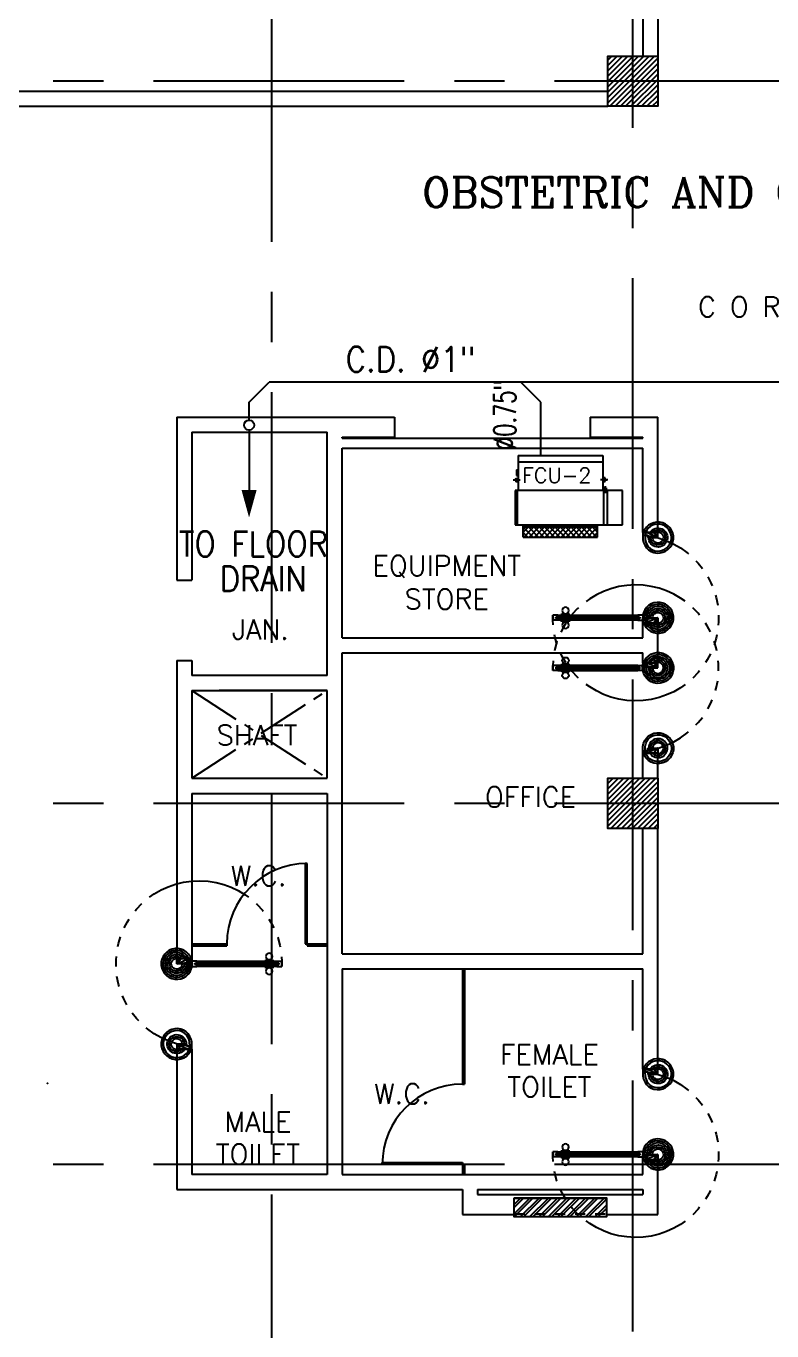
# Model space of a CAD drawing. Extents: x 417866029 to 417866302, y 43498045 to 43498122.
# Drawn here: x 417866071.39 to 417866078.83, y 43498060.51 to 43498073.52 of the extents above; entities that cross this region are included whole.
import ezdxf
from ezdxf.enums import TextEntityAlignment as Align

# ---------------------------------------------------------------- set-up
doc = ezdxf.new("R2010")
doc.units = 0
doc.header["$MEASUREMENT"] = 0
for name, pattern in [('CENTER2', [1.125, 0.75, -0.125, 0.125, -0.125]), ('CENTERX2', [4, 2.5, -0.5, 0.5, -0.5]), ('HIDDEN', [0.375, 0.25, -0.125])]:
    doc.linetypes.add(name, pattern=pattern)
doc.layers.get('0').update_dxf_attribs({"linetype": 'CONTINUOUS'})
for name, color, linetype in [('AC-CD', 6, 'CONTINUOUS'), ('AC-CH', 6, 'CENTER2'), ('AC-TEXT', 2, 'CONTINUOUS'), ('AXES', 11, 'CENTERX2'), ('COL', 11, 'CONTINUOUS'), ('DOOR', 11, 'CONTINUOUS'), ('FCU', 6, 'CONTINUOUS'), ('FHC', 11, 'CONTINUOUS'), ('HAT', 11, 'CONTINUOUS'), ('P-SOLIDWASTE', 6, 'CONTINUOUS'), ('PART', 11, 'CONTINUOUS'), ('RM-NAME', 11, 'CONTINUOUS'), ('SUNI-FUR', 11, 'CONTINUOUS'), ('TEXTN', 2, 'CONTINUOUS'), ('WALL', 11, 'CONTINUOUS')]:
    doc.layers.add(name, color=color, linetype=linetype)
doc.styles.add('ROMANC', font='romanc', dxfattribs={"height": 0.1})
doc.styles.add('ROMANS', font='ROMANS.shx', dxfattribs={"width": 0.6})

# ---------------------------------------------------------------- blocks, each defined once
blk = doc.blocks.new('DOOR90')
at = {"layer": 'DOOR', "color": 7, "linetype": 'ByBlock'}
for p, q in [((-150, 0), (0, 0)), ((-150, 0), (-150, -25)), ((0, -50), (-113.7099299924448, 0)), ((0, -50), (-40.1457343158545, 0)), ((0, -50), (0, 0)), ((-1000, -25), (-1050, -25)), ((-1050, -75), (-1050, -25)), ((-1050, -25), (-1050, -75)), ((-1000, -75), (-1050, -74.99999999947613)), ((-1000, -41.9999999999709), (-1020, -41.9999999999709)), ((-1020, -42), (-1020, -58)), ((-1000, -58), (-1020, -58)), ((-1000, -25), (-1000, -41.9999999999709)), ((-1000, -58), (-1000, -75)), ((-877.6424572214019, -17.79999999995925), (-967.6424572214019, -17.79999999995925)), ((-967.6424572214019, -25), (-967.6424572214019, -17.79999999995925)), ((-967.6424572214019, -75), (-967.6424572214019, -82.20000000004075)), ((-877.6424572214019, -82.20000000004075), (-967.6424572214019, -82.20000000004075)), ((-955.0424572214251, -8.799999999959255), (-890.2424572213786, -8.799999999959255)), ((-955.0424572214251, -17.79999999995925), (-955.0424572214251, -8.799999999959255)), ((-955.0424572214251, -17.79999999995925), (-890.2424572213786, -17.79999999995925)), ((-955.0424572214251, -82.20000000004075), (-890.2424572213786, -82.20000000004075)), ((-955.0424572214251, -82.20000000004075), (-955.0424572214251, -91.20000000004075)), ((-955.0424572214251, -91.20000000004075), (-890.2424572213786, -91.20000000004075)), ((-890.2424572213786, -17.79999999995925), (-890.2424572213786, -8.799999999959255)), ((-890.2424572213786, -82.20000000004075), (-890.2424572213786, -91.20000000004075)), ((-877.6424572214019, -25), (-877.6424572214019, -17.79999999995925)), ((-877.6424572214019, -75), (-877.6424572214019, -82.20000000004075)), ((-200, -25), (-150, -25)), ((-200, -42), (-200, -25)), ((-180, -42), (-200, -42)), ((-200, -58), (-180, -58)), ((-200, -75), (-200, -58)), ((-150, -75), (-200, -75)), ((-180, -58), (-180, -42)), ((-150, -25), (-100, -25)), ((-150, -75), (-150, -25)), ((-100, -25), (-100, -50)), ((0, -50), (-100, -36.64271395650576)), ((-100, -50), (0, -50)), ((-150, -875), (-100, -875)), ((-150, -900), (-150, -875)), ((-150, -900), (0, -900)), ((0, -900), (-150, -900)), ((0, -850), (-113.7099299924448, -900)), ((-100, -875), (-100, -850)), ((0, -850), (-100, -863.3572860434942)), ((-100, -850), (0, -850)), ((0, -850), (-40.1457343158545, -900)), ((0, -850), (0, -900))]:
    blk.add_line(p, q, dxfattribs=at)
at = {"layer": 'DOOR', "linetype": 'ByBlock'}
for p, q in [((-200, -25), (-1000, -25)), ((-200, -42), (-1000, -41.9999999999709)), ((-200, -58), (-1000, -58)), ((-1000, -75), (-200, -75))]:
    blk.add_line(p, q, dxfattribs=at)
at = {"layer": 'DOOR', "color": 7, "linetype": 'ByBlock'}
for centre in [(-922.6424572214019, 23.53094421501737), (-922.6424572214019, -123.5309442149592)]:
    blk.add_circle(centre, 32.39999999998526, dxfattribs=at)
for centre, radius, start, end in [((0, -50), 154.4019578127773, 161.1052885482714, 166.2857707768669), ((0, -50), 94.40195781277725, 148.0181880328085, 180), ((0, -50), 134.4019578127773, 158.159849394549, 169.2800236450682), ((0, -50), 114.4019578127773, 154.0838418822192, 167.37742587102), ((0, -50), 74.40195781277725, 137.7764264185456, 180), ((0, -50), 54.40195781277725, 113.2073828924446, 180), ((0, -50), 34.40195781277725, 90, 180), ((0, -50), 14.40195781277725, 90, 180), ((0, -850), 154.4019578127773, 193.7142292231331, 198.8947114517286), ((0, -850), 134.4019578127773, 190.7199763549318, 201.840150605451), ((0, -850), 94.40195781277725, 180, 211.9818119671915), ((0, -850), 74.40195781277725, 180, 222.2235735814543), ((0, -850), 54.40195781277725, 180, 246.7926171075554), ((0, -850), 34.40195781277725, 180, 270), ((0, -850), 14.40195781277725, 180, 270)]:
    blk.add_arc(centre, radius, start, end, dxfattribs=at)
at = {"layer": 'DOOR', "linetype": 'HIDDEN', "ltscale": 0.5}
blk.add_arc((-222.2222222220153, -49.99999999976717), 828.155208510499, 178.270116378131, 275.0030377036063, dxfattribs=at)
blk = doc.blocks.new('RM1')
at = {"layer": 'RM-NAME', "style": 'ROMANS'}
for tag, p in [('ROOMNAME1', (0, 323.8095238059759)), ('ROOMNAME2', (0, 0))]:
    blk.add_attdef(tag, text='', height=200, dxfattribs=at).set_placement(p, align=Align.MIDDLE)
blk = doc.blocks.new('3')
at = {"layer": 'SUNI-FUR', "linetype": 'Continuous'}
for p, q in [((-0.3038749999832362, 0), (-0.3038749999832362, -0.1919021803914802)), ((0.3038749999832362, 0), (-0.3038749999832362, 0)), ((0.3038749999832362, -0.1919021803914802), (0.3038749999832362, 0)), ((0.3038749999832362, -0.03899999999703141), (-0.3038749999832362, -0.03899999999703141)), ((-0.3038749999832362, -0.1919021803914802), (-0.2537395465769805, -0.1919021803914802)), ((-0.2713750000111759, -0.2275000000008731), (-0.2713750000111759, -0.1919021803914802)), ((-0.2537395465769805, -0.1919021803914802), (-0.238720245717559, -0.1495635436149314)), ((-0.2388749999809079, -0.2275000000008731), (-0.2388749999809079, -0.1499997879291186)), ((0.03249999997206032, -0.1299999999973807), (-0.03249999997206032, -0.1299999999973807)), ((0.01561226090416312, -0.02104387585131917), (-0.01548742386512458, -0.02104387585131917)), ((0, -0.005494033466675319), (0, -0.03659371823596302)), ((0, -0.09750000000349246), (0, -0.1624999999912689)), ((0.238720245717559, -0.1495635436149314), (0.2537395465769805, -0.1919021803914802)), ((0.2388749999809079, -0.1499997879291186), (0.2388749999809079, -0.2275000000008731)), ((0.2537395465769805, -0.1919021803914802), (0.3038749999832362, -0.1919021803914802)), ((0.2713750000111759, -0.1919021803914802), (0.2713750000111759, -0.2275000000008731))]:
    blk.add_line(p, q, dxfattribs=at)
for centre, radius in [((-0.0650000000023283, -0.02104387585131917), 0.0124398739012905), ((0, -0.1299999999973807), 0.0325), ((0, -0.02104387585131917), 0.01554984237661312), ((0.0650000000023283, -0.02104387585131917), 0.0124398739012905)]:
    blk.add_circle(centre, radius, dxfattribs=at)
for centre, radius, start, end in [((-0.1910724203335121, -0.2351560345923644), 0.08066671658093155, 174.5538912334385, 214.6730300078723), ((-0.08283815230242908, -0.1602864246815443), 0.2122726255374662, 214.6730300078723, 239.0867243169377), ((-0.1867753588594496, -0.2338146441688878), 0.05248092355793879, 173.0892756059042, 213.2084143777663), ((-0.08509141037939116, -0.2667266654680134), 0.1932071845740461, 117.0376687060199, 142.6694955167092), ((-0.08283815230242908, -0.1602864246815443), 0.179772625537042, 214.6730300078723, 239.0867243169377), ((0.2044767736224458, -0.3730975217476953), 0.4333317629427983, 163.2738823502559, 167.3750245371916), ((0.1040080751990899, -0.3429055411324953), 0.3284245893956935, 144.0391714490524, 163.2738823502559), ((-0.03540522663388401, -0.08107343887240859), 0.3046012752354017, 239.0867243169377, 256.0699268853614), ((-0.03540522663388401, -0.08107343887240859), 0.2721012752353155, 239.0867243169377, 256.0699268853614), ((-0.02798397233709693, -0.3650762390025193), 0.3068294186428528, 103.0864522054992, 118.1877848910294), ((0.05371405609184876, -0.3121239022075315), 0.26967926810929, 118.7422214191455, 143.057770113366), ((0, 0.06167111099784961), 0.4516711109983476, 256.0699268853614, 270), ((0, 0.06167111099784961), 0.4191711109984055, 256.0699268853614, 270), ((-0.0077738540712744, -0.5280435225940892), 0.4704553958598431, 89.05319546735964, 100.9895314909876), ((-0.01199458306655288, -0.1889930602992536), 0.1301316297038645, 84.85355378734879, 119.4454204634592), ((0.003105796058662236, -0.227525545975368), 0.1681744406257882, 61.4441310696504, 91.16775382293923), ((0, -0.5270820883306442), 0.46942972922065, 78.06366397598293, 90), ((0, 0.06167111099784961), 0.4191711109984059, 270, 283.9300731146386), ((0, 0.06167111099784961), 0.4516711109985173, 270, 283.9300731146386), ((-0.04034562007291242, -0.2967185260422411), 0.2497725166018477, 35.96082855094759, 60.2763772459017), ((0.03378696407889947, -0.3672538703685859), 0.3060693356257173, 62.96233129398013, 78.06366397598293), ((0.03540522663388401, -0.08107343887240859), 0.2721012752353266, 283.9300731146386, 300.9132756830623), ((0.03540522663388401, -0.08107343887240859), 0.3046012752353072, 283.9300731146386, 300.9132756830623), ((-0.1040080751990899, -0.3429055411324953), 0.328424589395826, 16.72611764974415, 35.96082855094759), ((0.08509141037939116, -0.2667266654680134), 0.1932071845739699, 37.33050448329077, 62.96233129398013), ((0.08931537065654993, -0.1711033794053947), 0.1671646571187997, 300.9132756830623, 325.3269699921277), ((0.08931537065654993, -0.1711033794053947), 0.1996646571187815, 300.9132756830623, 325.3269699921277), ((-0.2044767736224458, -0.3730975217476953), 0.4333317629425483, 12.73586149182653, 16.72611764974415), ((0.1708444044343196, -0.2275000000008731), 0.0680305955913525, 325.3269699917848, 0), ((0.1708444044343196, -0.2275000000008731), 0.1005305955913585, 325.3269699921277, 0)]:
    blk.add_arc(centre, radius, start, end, dxfattribs=at)
blk = doc.blocks.new('*X73')
at = {"color": 0}
for p, q in [((235128.5557043091, 132668.7831103783), (235609.5065677424, 133149.7339738117)), ((235128.5557043091, 132721.8161189673), (235556.4735591534, 133149.7339738117)), ((235128.5557043091, 132774.8491275563), (235503.4405505644, 133149.7339738117)), ((235128.5557043091, 132827.8821361453), (235450.4075419754, 133149.7339738117)), ((235128.5557043091, 132880.9151447343), (235397.3745333864, 133149.7339738117)), ((235128.5557043091, 132933.9481533233), (235344.3415247975, 133149.7339738117)), ((235128.5557043091, 132986.9811619123), (235291.3085162085, 133149.7339738117)), ((235128.5557043091, 133040.0141705013), (235238.2755076195, 133149.7339738117)), ((235128.5557043091, 133093.0471790903), (235185.2424990305, 133149.7339738117)), ((235162.5395763314, 132649.7339738117), (235628.555704309, 133115.7501017893)), ((235215.5725849204, 132649.7339738117), (235628.555704309, 133062.7170932003)), ((235268.6055935094, 132649.7339738117), (235628.555704309, 133009.6840846113)), ((235321.6386020984, 132649.7339738117), (235628.555704309, 132956.6510760223)), ((235374.6716106874, 132649.7339738117), (235628.555704309, 132903.6180674333)), ((235427.7046192764, 132649.7339738117), (235628.555704309, 132850.5850588443)), ((235480.7376278653, 132649.7339738117), (235628.555704309, 132797.5520502553)), ((235533.7706364543, 132649.7339738117), (235628.555704309, 132744.5190416664)), ((235586.8036450433, 132649.7339738117), (235628.555704309, 132691.4860330774))]:
    blk.add_line(p, q, dxfattribs=at)
blk = doc.blocks.new('COL50')
at = {"layer": 'COL'}
blk.add_lwpolyline([(-249.9999999999709, 250), (-249.9999999999418, -250), (250, -250), (249.9999999999709, 250)], close=True, dxfattribs=at)
blk = doc.blocks.new('*X67')
at = {"color": 0}
for p, q in [((235128.5557043091, 139881.2722784811), (235597.0173996396, 140349.7339738117)), ((235128.5557043091, 139934.3052870701), (235543.9843910506, 140349.7339738117)), ((235128.5557043091, 139987.3382956591), (235490.9513824616, 140349.7339738117)), ((235128.5557043091, 140040.3713042481), (235437.9183738726, 140349.7339738117)), ((235128.5557043091, 140093.4043128371), (235384.8853652836, 140349.7339738117)), ((235128.5557043091, 140146.4373214261), (235331.8523566946, 140349.7339738117)), ((235128.5557043091, 140199.4703300151), (235278.8193481057, 140349.7339738117)), ((235128.5557043091, 140252.5033386041), (235225.7863395167, 140349.7339738117)), ((235128.5557043091, 140305.5363471931), (235172.7533309277, 140349.7339738117)), ((235150.0504082286, 139849.7339738117), (235628.555704309, 140328.2392698921)), ((235203.0834168176, 139849.7339738117), (235628.555704309, 140275.2062613031)), ((235256.1164254066, 139849.7339738117), (235628.555704309, 140222.1732527141)), ((235309.1494339956, 139849.7339738117), (235628.555704309, 140169.1402441251)), ((235362.1824425846, 139849.7339738117), (235628.555704309, 140116.1072355361)), ((235415.2154511735, 139849.7339738117), (235628.555704309, 140063.0742269471)), ((235468.2484597625, 139849.7339738117), (235628.555704309, 140010.0412183581)), ((235521.2814683515, 139849.7339738117), (235628.555704309, 139957.0082097691)), ((235574.3144769405, 139849.7339738117), (235628.555704309, 139903.9752011801))]:
    blk.add_line(p, q, dxfattribs=at)
blk = doc.blocks.new('*X36')
at = {"color": 0}
for p, q in [((16890.47746209932, -2466.570672882412), (16943.4517006644, -2413.596434317336)), ((16890.47746209932, -2519.603681471403), (16990.47746209933, -2419.603681471401)), ((16990.47746209933, -2565.49912589376), (16890.47746209932, -2465.499125893757)), ((16990.47746209933, -2512.466117304769), (16891.6077791119, -2413.596434317336)), ((16990.47746209933, -2459.433108715778), (16944.64078770089, -2413.596434317336)), ((16890.47746209932, -2572.636690060394), (16990.47746209933, -2472.636690060392)), ((16990.47746209933, -2618.532134482751), (16890.47746209932, -2518.532134482748)), ((16890.47746209932, -2625.669698649385), (16990.47746209933, -2525.669698649383)), ((16990.47746209933, -2671.565143071742), (16890.47746209932, -2571.565143071739)), ((16890.47746209932, -2678.702707238376), (16990.47746209933, -2578.702707238374)), ((16990.47746209933, -2724.598151660733), (16890.47746209932, -2624.59815166073)), ((16890.47746209932, -2731.735715827367), (16990.47746209933, -2631.735715827365)), ((16990.47746209933, -2777.631160249724), (16890.47746209932, -2677.631160249721)), ((16890.47746209932, -2784.768724416358), (16990.47746209933, -2684.768724416357)), ((16990.47746209933, -2830.664168838715), (16890.47746209932, -2730.664168838713)), ((16890.47746209932, -2837.801733005349), (16990.47746209933, -2737.801733005348)), ((16990.47746209933, -2883.697177427706), (16890.47746209932, -2783.697177427704)), ((16890.47746209932, -2890.83474159434), (16990.47746209933, -2790.834741594339)), ((16990.47746209933, -2936.730186016697), (16890.47746209932, -2836.730186016694)), ((16890.47746209932, -2943.867750183331), (16990.47746209933, -2843.86775018333)), ((16990.47746209933, -2989.763194605689), (16890.47746209932, -2889.763194605686)), ((16890.47746209932, -2996.900758772323), (16990.47746209933, -2896.900758772321)), ((16990.47746209933, -3042.796203194679), (16890.47746209932, -2942.796203194677)), ((16890.47746209932, -3049.933767361314), (16990.47746209933, -2949.933767361312)), ((16990.47746209933, -3095.82921178367), (16890.47746209932, -2995.829211783668)), ((16890.47746209932, -3102.966775950305), (16990.47746209933, -3002.966775950303)), ((16990.47746209933, -3148.862220372662), (16890.47746209932, -3048.862220372659)), ((16943.52866745501, -3154.946434317336), (16890.47746209932, -3101.89522896165)), ((16891.53081232129, -3154.946434317336), (16990.47746209933, -3055.999784539294)), ((16944.56382091028, -3154.946434317336), (16990.47746209933, -3109.032793128285))]:
    blk.add_line(p, q, dxfattribs=at)
blk = doc.blocks.new('WHE06')
at = {"color": 3}
for p, q in [((688.9750000238419, 621.5), (346.0749999880791, 621.5)), ((346.0749999880791, 621.5), (346.0749999880791, 469.1000000014901)), ((688.9750000238419, 469.1000000014901), (688.9750000238419, 621.5)), ((60.32499998807907, -422.25), (60.32499998807907, 422.25)), ((212.2971614003181, 437.25), (269.0589052438736, 437.25)), ((232.1000000238419, 452.25), (232.1000000238419, 422.25)), ((232.1000000238419, 452.25), (252.1000000238419, 452.25)), ((242.1000000238419, 472.1842434704304), (242.1000000238419, 399.4801759719849)), ((252.1000000238419, 452.25), (252.1000000238419, 422.25)), ((304.9940044879913, 447.6499999985099), (373.2827185988426, 447.6499999985099)), ((321.0749999880791, 457.6499999985099), (321.0749999880791, 437.6499999985099)), ((321.0749999880791, 457.6499999985099), (346.0749999880791, 457.6499999985099)), ((321.0749999880791, 437.6499999985099), (346.0749999880791, 437.6499999985099)), ((346.0749999880791, 430.4178223386407), (688.9750000238419, 430.4178223386407)), ((811.1999999880791, 370.6749999970198), (688.9750000238419, 370.6749999970198)), ((711.1999999880791, -370.6749999970198), (711.1999999880791, 370.6749999970198)), ((811.1999999880791, -370.6749999970198), (811.1999999880791, 370.6749999970198)), ((811.1999999880791, -370.6749999970198), (688.9750000238419, -370.6749999970198)), ((141.6357128024101, -437.25), (141.6357128024101, -422.25)), ((141.6357128024101, -437.25), (196.5700032711029, -437.25)), ((196.5700032711029, -437.25), (196.5700032711029, -422.25)), ((221.3790392279625, -437.25), (269.0589052438736, -437.25)), ((232.1000000238419, -452.25), (232.1000000238419, -422.25)), ((232.1000000238419, -452.25), (252.1000000238419, -452.25)), ((242.1000000238419, -472.1842434704304), (242.1000000238419, -399.4801759719849)), ((252.1000000238419, -452.25), (252.1000000238419, -422.25)), ((346.0749999880791, -430.4178223386407), (688.9750000238419, -430.4178223386407))]:
    blk.add_line(p, q, dxfattribs=at)
at = {"color": 6}
for p, q in [((0, -422.25), (0, 422.25)), ((0, 422.25), (346.0749999880791, 422.25)), ((346.0749999880791, 469.1000000014901), (346.0749999880791, -450.8250000029802)), ((688.9750000238419, 469.1000000014901), (346.0749999880791, 469.1000000014901)), ((688.9750000238419, -450.8250000029802), (688.9750000238419, 469.1000000014901)), ((0, -422.25), (346.0749999880791, -422.25)), ((346.0749999880791, -450.8250000029802), (688.9750000238419, -450.8250000029802))]:
    blk.add_line(p, q, dxfattribs=at)
at = {"color": 11}
blk.add_blockref('*X36', (-16179.27746212482, 2784.271434314549), dxfattribs=at)

msp = doc.modelspace()

# ---------------------------------------------------------------- hatches: boundary and pattern name
at = {"layer": 'FHC', "linetype": 'ByBlock', "ltscale": 0.3}
h = msp.add_hatch(dxfattribs=at)
h.set_pattern_fill('ANSI32', color=256, scale=0.175, style=0)
h.set_pattern_definition([(45, (417865844.0622819, 43498030.59703288), (-0.04640388251536718, 0.04640388251536719), []), (45, (417865844.0932178, 43498030.59703288), (-0.04640388251536718, 0.04640388251536719), [])])
h.paths.add_polyline_path([(417866077.1784642, 43498061.64803822), (417866077.1784642, 43498061.83803822), (417866076.2584642, 43498061.83803822), (417866076.2584642, 43498061.64803822)])
h.paths.add_polyline_path([(417866076.0458556, 43498061.2269145), (417866076.0458556, 43498061.64774783), (417866076.3083556, 43498061.64774783), (417866076.3083556, 43498061.2269145)], flags=9)

# ---------------------------------------------------------------- linework, layer by layer
at = {"layer": 'AC-CD'}
for p, q in [((417866073.6150303, 43498069.77104998), (417866073.8150303, 43498069.97104998)), ((417866082.246508, 43498069.97104998), (417866073.8150303, 43498069.97104997)), ((417866076.5239314, 43498069.77105061), (417866076.3239313, 43498069.97105063)), ((417866073.6150304, 43498069.59272345), (417866073.6150304, 43498069.77104989)), ((417866076.5239313, 43498069.2376103), (417866076.5239314, 43498069.77104996)), ((417866073.6150304, 43498069.49272343), (417866073.6150304, 43498068.84651057))]:
    msp.add_line(p, q, dxfattribs=at)
msp.add_circle((417866073.6150304, 43498069.54272345), 0.05, dxfattribs=at)
at = {"layer": 'AXES'}
for p, q in [((417866077.4434642, 43498044.50641705), (417866077.4434642, 43498121.77705345)), ((417866073.8434642, 43498051.37071069), (417866073.8434642, 43498110.19071069)), ((417866103.1626107, 43498072.97071069), (417866053.1534642, 43498072.97071069)), ((417866103.1626107, 43498065.77071069), (417866053.1534642, 43498065.77071069)), ((417866103.1626107, 43498062.17071069), (417866053.1534642, 43498062.17071069))]:
    msp.add_line(p, q, dxfattribs=at)
at = {"layer": 'FHC', "color": 2, "linetype": 'ByBlock', "ltscale": 0.3}
msp.add_lwpolyline([(417866076.2584642, 43498061.83803822), (417866077.1784642, 43498061.83803822), (417866077.1784642, 43498061.64803822), (417866076.2584642, 43498061.64803822)], close=True, dxfattribs=at)
at = {"layer": 'P-SOLIDWASTE'}
for points in [[(417866075.0944653, 43498069.97104999, 0, 0.1500000000000001, 0), (417866075.3673337, 43498069.97104999, 0.1500000000000001, 0.1500000000000001, 0)], [(417866073.6150304, 43498068.62126879, 0, 0.1500000000000001, 0), (417866073.6150304, 43498068.89413713, 0.1500000000000001, 0.1500000000000001, 0)]]:
    msp.add_lwpolyline(points, format="xyseb", dxfattribs=at)
at = {"layer": 'PART', "linetype": 'ByBlock'}
for p, q in [((417866074.1934642, 43498065.17071069), (417866074.1734642, 43498065.17071069)), ((417866074.1734642, 43498065.17071069), (417866074.1734642, 43498064.37071069)), ((417866074.1934642, 43498064.37071069), (417866074.1934642, 43498065.17071069)), ((417866073.0434642, 43498064.37071069), (417866073.3934642, 43498064.37071069)), ((417866073.0434642, 43498064.35071069), (417866073.3934642, 43498064.35071069)), ((417866073.3934642, 43498064.37071069), (417866073.3934642, 43498064.35071069)), ((417866074.1734642, 43498064.37071069), (417866074.1934642, 43498064.37071069)), ((417866074.1934642, 43498064.37071069), (417866074.1934642, 43498064.35071069)), ((417866074.1934642, 43498064.37071069), (417866074.3934642, 43498064.37071069)), ((417866074.1934642, 43498064.35071069), (417866074.3934642, 43498064.35071069)), ((417866075.7434642, 43498064.12071069), (417866075.7434642, 43498062.97154871)), ((417866075.7634642, 43498064.12071069), (417866075.7634642, 43498062.97154871)), ((417866075.7434642, 43498062.97154871), (417866075.7634642, 43498062.97154871)), ((417866074.9434642, 43498062.17154872), (417866074.9434642, 43498062.19154871)), ((417866074.9434642, 43498062.19154871), (417866075.7434642, 43498062.19154871)), ((417866075.7434642, 43498062.19154871), (417866075.7434642, 43498062.17154872)), ((417866075.7434642, 43498062.17154872), (417866074.9434642, 43498062.17154872)), ((417866075.7434642, 43498062.17154872), (417866075.7634642, 43498062.17154872)), ((417866075.7434642, 43498062.17154872), (417866075.7434642, 43498062.07071069)), ((417866075.7634642, 43498062.17154872), (417866075.7634642, 43498062.07071069))]:
    msp.add_line(p, q, dxfattribs=at)
for centre in [(417866074.1934642, 43498064.37071069), (417866075.7434642, 43498062.17154872)]:
    msp.add_arc(centre, 0.8, 90, 180, dxfattribs=at)
at = {"layer": 'WALL'}
for p, q in [((417866077.5433913, 43498078.67071069), (417866077.5433913, 43498073.22071069)), ((417866077.6934642, 43498076.49571069), (417866077.6934642, 43498073.22071069)), ((417866072.8934642, 43498069.62071069), (417866075.0669694, 43498069.62071069)), ((417866072.8934642, 43498069.62071069), (417866072.8934642, 43498067.99571069)), ((417866075.0669694, 43498069.62071069), (417866075.0669694, 43498069.42071069)), ((417866077.0169694, 43498069.62071069), (417866077.6934642, 43498069.62071069)), ((417866077.0169694, 43498069.62071069), (417866077.0169694, 43498069.42071069)), ((417866077.6934699, 43498068.47070974), (417866077.6934642, 43498069.62071069)), ((417866073.0434642, 43498069.47071069), (417866073.0434642, 43498067.99571069)), ((417866073.0434642, 43498069.47071069), (417866074.3934642, 43498069.47071069)), ((417866074.3934642, 43498067.04571069), (417866074.3934642, 43498069.47071069)), ((417866074.5434642, 43498069.42071069), (417866075.0669694, 43498069.42071069)), ((417866074.5434642, 43498069.41071069), (417866074.5434642, 43498069.42071069)), ((417866074.5434642, 43498069.41071069), (417866077.5434645, 43498069.41071069)), ((417866077.0169694, 43498069.42071069), (417866077.5434645, 43498069.42071069)), ((417866077.5434645, 43498069.41071069), (417866077.5434645, 43498069.42071069)), ((417866074.5434642, 43498067.42071069), (417866074.5434642, 43498069.31071069)), ((417866074.5434642, 43498069.31071069), (417866077.5434651, 43498069.31071069)), ((417866077.5434699, 43498068.47071069), (417866077.5434651, 43498069.31071069)), ((417866077.5434699, 43498068.47071069), (417866077.6934699, 43498068.47070974)), ((417866072.8934642, 43498067.99571069), (417866073.0434642, 43498067.99571069)), ((417866077.5434642, 43498067.42071069), (417866077.5434642, 43498067.57071069)), ((417866077.5434642, 43498067.57071069), (417866077.6934642, 43498067.57070974)), ((417866077.6934642, 43498067.17071069), (417866077.6934642, 43498067.57070974)), ((417866074.5434642, 43498067.42071069), (417866077.5434642, 43498067.42071069)), ((417866074.5434642, 43498064.27071069), (417866074.5434642, 43498067.27071069)), ((417866074.5434642, 43498067.27071069), (417866077.5434642, 43498067.27071069)), ((417866077.5434642, 43498067.17071069), (417866077.5434642, 43498067.27071069)), ((417866072.8934642, 43498067.19571069), (417866072.8934642, 43498064.22071232)), ((417866072.8934642, 43498067.19571069), (417866073.0434642, 43498067.19571069)), ((417866073.0434642, 43498067.19571069), (417866073.0434642, 43498067.04571069)), ((417866077.5434642, 43498067.17071069), (417866077.6934642, 43498067.17071069)), ((417866074.3934642, 43498067.04571069), (417866073.0434642, 43498067.04571069)), ((417866073.0434642, 43498066.89571069), (417866073.0434642, 43498066.02071069)), ((417866073.0434642, 43498066.89571069), (417866074.3934642, 43498066.89571069)), ((417866074.3934642, 43498066.89571069), (417866073.3184642, 43498066.89571069)), ((417866074.3934642, 43498066.02071069), (417866074.3934642, 43498066.89571069)), ((417866077.5434642, 43498066.02071069), (417866077.5434642, 43498066.27071069)), ((417866077.5434642, 43498066.27071069), (417866077.6934642, 43498066.27071069)), ((417866077.6934642, 43498066.02071069), (417866077.6934642, 43498066.27071069)), ((417866073.0434642, 43498066.02071069), (417866074.3934642, 43498066.02071069)), ((417866073.0434642, 43498065.87071069), (417866073.0434642, 43498064.22071137)), ((417866073.0434642, 43498065.87071069), (417866074.3934642, 43498065.87071069)), ((417866074.3934642, 43498065.87071069), (417866074.3934642, 43498062.07071069)), ((417866077.5434642, 43498064.27071069), (417866077.5434642, 43498065.52071069)), ((417866077.6934642, 43498063.12070974), (417866077.6934642, 43498065.52071069)), ((417866074.5434642, 43498064.27071069), (417866077.5434642, 43498064.27071069)), ((417866073.0434642, 43498064.22071137), (417866072.8934642, 43498064.22071232)), ((417866074.5434642, 43498064.12071069), (417866074.5434642, 43498062.07071069)), ((417866074.5434642, 43498064.12071069), (417866077.5434642, 43498064.12071069)), ((417866077.5434642, 43498063.12071069), (417866077.5434642, 43498064.12071069)), ((417866073.0434642, 43498063.32071137), (417866072.8934642, 43498063.32071232)), ((417866072.8934642, 43498063.32071137), (417866072.8934642, 43498061.92071069)), ((417866073.0434642, 43498063.32071137), (417866073.0434642, 43498062.07071069)), ((417866077.5434642, 43498063.12071069), (417866077.6934642, 43498063.12070974)), ((417866077.5434642, 43498062.07071069), (417866077.5434642, 43498062.22071069)), ((417866077.5434642, 43498062.22071069), (417866077.6934642, 43498062.22070974)), ((417866077.6934642, 43498061.67071069), (417866077.6934642, 43498062.22070974)), ((417866074.3934642, 43498062.07071069), (417866073.0434642, 43498062.07071069)), ((417866074.5434642, 43498062.07071069), (417866077.5434642, 43498062.07071069)), ((417866072.8934642, 43498061.92071069), (417866075.7434642, 43498061.92071069)), ((417866075.7434642, 43498061.92071069), (417866075.7434642, 43498061.67071069)), ((417866075.8934642, 43498061.92071069), (417866075.8934642, 43498061.87071069)), ((417866075.8934642, 43498061.92071069), (417866077.5434642, 43498061.92071069)), ((417866077.5434642, 43498061.92071069), (417866077.5434642, 43498061.87071069)), ((417866075.8934642, 43498061.87071069), (417866077.5434642, 43498061.87071069)), ((417866076.25865, 43498061.67071069), (417866076.2584642, 43498061.83571069)), ((417866076.2584642, 43498061.83571069), (417866077.1784642, 43498061.83571069)), ((417866077.1784642, 43498061.83571069), (417866077.1784642, 43498061.67071069)), ((417866075.7434642, 43498061.67071069), (417866076.25865, 43498061.67071069)), ((417866077.1784642, 43498061.67071069), (417866077.6934642, 43498061.67071069))]:
    msp.add_line(p, q, dxfattribs=at)
at = {"layer": 'WALL', "linetype": 'ByBlock'}
for p, q in [((417866070.4934642, 43498072.87071069), (417866077.1934642, 43498072.87071069)), ((417866070.4934642, 43498072.72071069), (417866077.1934642, 43498072.72071069))]:
    msp.add_line(p, q, dxfattribs=at)
at = {"layer": 'WALL', "color": 97, "linetype": 'CENTER2', "ltscale": 0.7}
for p, q in [((417866073.0434642, 43498066.02071069), (417866074.3934642, 43498066.89571069)), ((417866073.0434642, 43498066.89571069), (417866074.3934642, 43498066.02071069))]:
    msp.add_line(p, q, dxfattribs=at)
at = {"layer": 'WALL', "color": 250, "linetype": 'HIDDEN', "ltscale": 0.25}
msp.add_line((417866076.26636, 43498061.67736755), (417866077.1727118, 43498061.67736755), dxfattribs=at)
at = {"layer": 'WALL', "linetype": 'ByBlock', "ltscale": 0.3}
for points in [[(417866077.1934642, 43498073.22071069), (417866077.6934642, 43498073.22071069), (417866077.6934642, 43498072.72071069), (417866077.1934642, 43498072.72071069)], [(417866077.1934642, 43498066.02071069), (417866077.6934642, 43498066.02071069), (417866077.6934642, 43498065.52071069), (417866077.1934642, 43498065.52071069)]]:
    msp.add_lwpolyline(points, close=True, dxfattribs=at)

# ---------------------------------------------------------------- block references
at = {"layer": 'AC-CH', "xscale": 0.001000002026557922, "yscale": 0.0009999871253967285, "zscale": 0.001, "rotation": 90}
msp.add_blockref('3', (417866071.6048681, 43498062.97952399), dxfattribs=at)
at = {"layer": 'COL', "xscale": -0.0009999871253967285, "yscale": 0.001000002026557922, "zscale": 0.001}
for p in [(417866077.4434642, 43498072.97071069), (417866077.4434642, 43498065.77071069)]:
    msp.add_blockref('COL50', p, dxfattribs=at)
at = {"layer": 'DOOR', "color": 0, "linetype": 'ByBlock', "xscale": -0.0009999871253967285, "yscale": 0.001000002026557922, "zscale": 0.001, "rotation": 180}
for p in [(417866077.6934981, 43498067.57070974), (417866077.6934642, 43498062.22070974)]:
    msp.add_blockref('DOOR90', p, dxfattribs=at)
at = {"layer": 'DOOR', "color": 0, "linetype": 'ByBlock', "yscale": 0.001000002026557922, "zscale": 0.001}
for p, xscale in [((417866077.6934981, 43498067.17071069), 0.0009999871253967285), ((417866072.8934642, 43498064.22071137), -0.0009999871253967285)]:
    msp.add_blockref('DOOR90', p, dxfattribs=dict(at, xscale=xscale))
at = {"layer": 'FCU', "linetype": 'ByBlock', "xscale": 0.001000002026557922, "yscale": 0.001000002026557922, "zscale": 0.001, "rotation": 270}
msp.add_blockref('WHE06', (417866076.7196497, 43498069.2376103), dxfattribs=at)
at = {"layer": 'HAT', "xscale": 0.0009999871253967285, "yscale": 0.001000002026557922, "zscale": 0.001}
for name in ['*X67', '*X73']:
    msp.add_blockref(name, (417865842.0649084, 43497932.87097672), dxfattribs=at)
at = {"layer": 'RM-NAME'}
ref = msp.add_blockref('RM1', (417866079.2456446, 43498070.72077615), dxfattribs=dict(at, xscale=0.0009999871253967285, yscale=0.001000002026557922, zscale=0.001))
ref.add_attrib('ROOMNAME2', 'C O R R I D O R', dxfattribs={"height": 0.2, "style": 'ROMANS'}).set_placement((417866079.2456446, 43498070.72077615), align=Align.MIDDLE)
ref = msp.add_blockref('RM1', (417866075.5868142, 43498067.80741015), dxfattribs=dict(at, xscale=0.0009999871253967285, yscale=0.001000002026557922, zscale=0.001))
ref.add_attrib('ROOMNAME2', 'STORE', dxfattribs={"height": 0.2, "style": 'ROMANS'}).set_placement((417866075.5868142, 43498067.80741015), align=Align.MIDDLE)
ref.add_attrib('ROOMNAME1', 'EQUIPMENT', dxfattribs={"height": 0.2, "style": 'ROMANS'}).set_placement((417866075.5868142, 43498068.13121967), align=Align.MIDDLE)
ref = msp.add_blockref('RM1', (417866073.728823, 43498067.5043262), dxfattribs=dict(at, xscale=0.0009999871253967285, yscale=0.001000002026557922, zscale=0.001))
ref.add_attrib('ROOMNAME2', 'JAN.', dxfattribs={"height": 0.2, "style": 'ROMANS'}).set_placement((417866073.728823, 43498067.5043262), align=Align.MIDDLE)
ref = msp.add_blockref('RM1', (417866076.4217645, 43498065.83453985), dxfattribs=dict(at, xscale=0.0009999871253967285, yscale=0.001000002026557922, zscale=0.001))
ref.add_attrib('ROOMNAME2', 'OFFICE', dxfattribs={"height": 0.2, "style": 'ROMANS'}).set_placement((417866076.4217645, 43498065.83453985), align=Align.MIDDLE)
ref = msp.add_blockref('RM1', (417866073.709914, 43498065.047956), dxfattribs=dict(at, xscale=0.0009999871253967285, yscale=0.001000002026557922, zscale=0.001))
ref.add_attrib('ROOMNAME2', 'W.C.', dxfattribs={"height": 0.2, "style": 'ROMANS'}).set_placement((417866073.709914, 43498065.047956), align=Align.MIDDLE)
ref = msp.add_blockref('RM1', (417866076.6104797, 43498062.94351947), dxfattribs=dict(at, xscale=0.0009999871253967285, yscale=0.001000002026557922, zscale=0.001))
ref.add_attrib('ROOMNAME2', 'TOILET', dxfattribs={"height": 0.2, "style": 'ROMANS'}).set_placement((417866076.6104797, 43498062.94351947), align=Align.MIDDLE)
ref.add_attrib('ROOMNAME1', 'FEMALE', dxfattribs={"height": 0.2, "style": 'ROMANS'}).set_placement((417866076.6104797, 43498063.267329), align=Align.MIDDLE)
ref = msp.add_blockref('RM1', (417866075.1398706, 43498062.87531907), dxfattribs=dict(at, xscale=-0.0009999871253967285, yscale=0.001000002026557922, zscale=0.001))
ref.add_attrib('ROOMNAME2', 'W.C.', dxfattribs={"height": 0.2, "style": 'ROMANS'}).set_placement((417866075.1398706, 43498062.87531907), align=Align.MIDDLE)
ref = msp.add_blockref('RM1', (417866073.7032687, 43498062.27239275), dxfattribs=dict(at, xscale=0.0009999871253967285, yscale=0.001000002026557922, zscale=0.001))
ref.add_attrib('ROOMNAME2', 'TOILET', dxfattribs={"height": 0.2, "style": 'ROMANS'}).set_placement((417866073.7032687, 43498062.27239275), align=Align.MIDDLE)
ref.add_attrib('ROOMNAME1', 'MALE', dxfattribs={"height": 0.2, "style": 'ROMANS'}).set_placement((417866073.7032687, 43498062.59620227), align=Align.MIDDLE)

# ---------------------------------------------------------------- texts
at = {"layer": 'AC-TEXT', "style": 'ROMANS', "width": 0.9}
msp.add_text('C.D. %%c1"', height=0.25, dxfattribs=at).set_placement((417866075.224523, 43498070.19815952), align=Align.MIDDLE)
at = {"layer": 'AC-TEXT', "style": 'ROMANS', "width": 0.7}
msp.add_text('%%c0.75"', height=0.22, rotation=90, dxfattribs=at).set_placement((417866076.1649026, 43498069.64339533), align=Align.MIDDLE)
at = {"layer": 'AC-TEXT', "style": 'ROMANS', "width": 0.9}
for s, p in [('TO FLOOR ', (417866072.9163867, 43498068.23235898)), ('DRAIN', (417866073.3216314, 43498067.88592855))]:
    msp.add_text(s, height=0.25, dxfattribs=at).set_placement(p)
at = {"layer": 'RM-NAME'}
for s, height, style, p in [('OBSTETRIC AND GYNAECOLOGY DEPT.', 0.3, 'ROMANC', (417866079.306865, 43498071.86399212)), ('SHAFT', 0.2, 'ROMANS', (417866073.6945835, 43498066.45000257))]:
    msp.add_text(s, height=height, dxfattribs=dict(at, style=style)).set_placement(p, align=Align.MIDDLE)
at = {"layer": 'TEXTN', "style": 'ROMANS'}
msp.add_text('FCU-2', height=0.15, dxfattribs=at).set_placement((417866076.3403602, 43498068.965979))

doc.saveas('drawing.dxf')
